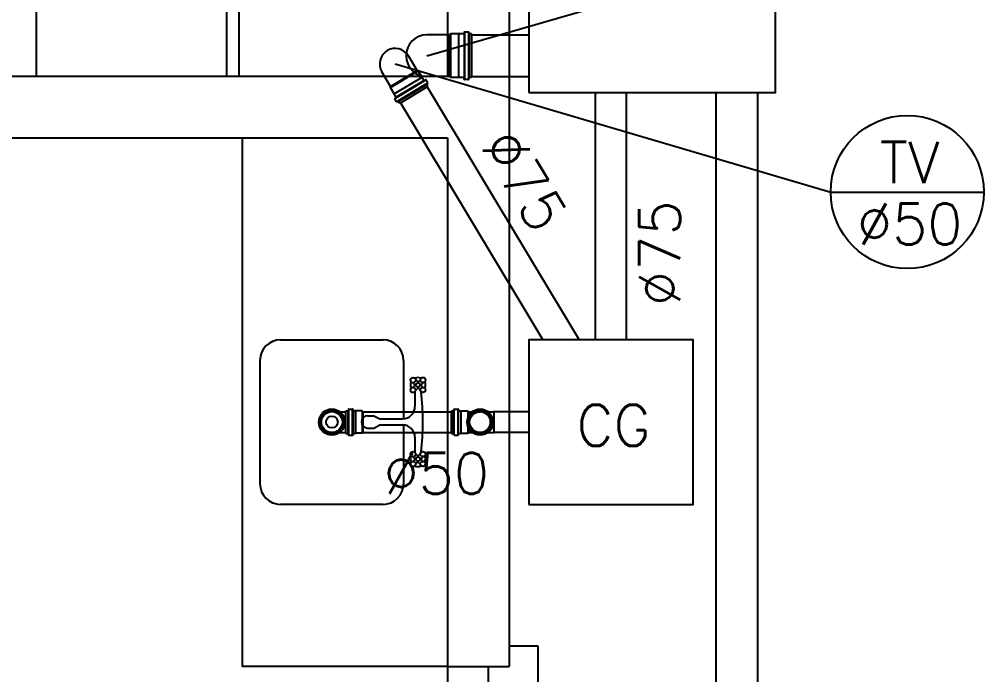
# Model space of a CAD drawing. Extents: x 241 to 398, y 106 to 179.
# Drawn here: x 252.003 to 254.35, y 111.832 to 113.425 of the extents above; entities that cross this region are included whole.
import ezdxf
from ezdxf.enums import TextEntityAlignment as Align

# ---------------------------------------------------------------- set-up
doc = ezdxf.new("R2010")
doc.units = 0
doc.layers.get('0').update_dxf_attribs({"linetype": 'CONTINUOUS'})
for name, color, linetype in [('ALVVISTA', 8, 'CONTINUOUS'), ('COTAS', 7, 'CONTINUOUS'), ('TIGRECAD', 2, 'CONTINUOUS'), ('TINTERNO', 7, 'CONTINUOUS')]:
    doc.layers.add(name, color=color, linetype=linetype)
doc.styles.add('ROMANS', font='romans.shx')

msp = doc.modelspace()

# ---------------------------------------------------------------- linework, layer by layer
for p, q in [((252.8379, 112.4732), (252.8211, 112.4732)), ((252.8379, 112.4732), (252.8379, 112.4732)), ((252.8379, 112.419), (252.8211, 112.419))]:
    msp.add_line(p, q)
at = {"color": 4, "elevation": -3.35}
msp.add_lwpolyline([(253.243, 113.2472), (253.843, 113.2472), (253.843, 113.8472), (253.243, 113.8472)], close=True, dxfattribs=at)
at = {"color": 4}
msp.add_lwpolyline([(253.243, 112.2461), (253.643, 112.2461), (253.643, 112.6461), (253.243, 112.6461)], close=True, dxfattribs=at)
at = {"layer": 'ALVVISTA'}
for p, q in [((252.0452, 113.2869, -3.35), (252.0452, 114.0869, -3.35)), ((253.0452, 113.6869, -3.35), (253.0452, 113.2869, -3.35)), ((253.1952, 113.6869, -3.35), (253.1952, 113.2119, -3.35)), ((252.5074, 113.6369, -3.35), (252.5074, 113.2869, -3.35)), ((252.5374, 113.6369, -3.35), (252.5374, 113.2869, -3.35)), ((251.0452, 113.2869, -3.35), (253.0452, 113.2869, -3.35)), ((253.1952, 113.2119, -3.35), (253.1952, 111.8519, -3.35)), ((251.0452, 113.1369, -3.35), (253.0452, 113.1369, -3.35)), ((252.5452, 113.1369, -3.35), (252.5452, 111.8519, -3.35)), ((253.0452, 113.1369, -3.35), (253.0452, 111.8519, -3.35)), ((252.6388, 112.6461), (252.8882, 112.6461)), ((252.5888, 112.5961), (252.5888, 112.2961)), ((252.9382, 112.5961), (252.9382, 112.4542)), ((252.9663, 112.5361), (252.9605, 112.5303)), ((252.9606, 112.5419), (252.9663, 112.5361)), ((252.9734, 112.5291), (252.9675, 112.5231)), ((252.9676, 112.549), (252.9734, 112.5432)), ((252.9734, 112.5432), (252.9792, 112.549)), ((252.9734, 112.5291), (252.9791, 112.5234)), ((252.9805, 112.5361), (252.9867, 112.5423)), ((252.9805, 112.5361), (252.9862, 112.5304)), ((252.9659, 112.5194), (252.9659, 112.4841)), ((252.8506, 112.4616), (252.8656, 112.4616)), ((252.8656, 112.4616), (252.8806, 112.4541)), ((252.8656, 112.4316), (252.8806, 112.4391)), ((252.8806, 112.4541), (252.9359, 112.4541)), ((252.8806, 112.4391), (252.9359, 112.4391)), ((252.9382, 112.439), (252.9382, 112.2961)), ((252.8506, 112.4316), (252.8656, 112.4316)), ((252.9659, 112.4091), (252.9659, 112.373)), ((252.9675, 112.369), (252.9733, 112.3632)), ((252.9733, 112.3632), (252.9791, 112.369)), ((252.9662, 112.3562), (252.9604, 112.3503)), ((252.9605, 112.3619), (252.9662, 112.3562)), ((252.9733, 112.3491), (252.9674, 112.3432)), ((252.9733, 112.3491), (252.979, 112.3434)), ((252.9804, 112.3562), (252.9866, 112.3623)), ((252.9804, 112.3562), (252.9861, 112.3504)), ((252.8882, 112.2461), (252.6388, 112.2461)), ((253.1952, 111.9019, -3.35), (253.2652, 111.9019, -3.35)), ((253.2652, 111.9019, -3.35), (253.2652, 110.3019, -3.35)), ((253.0452, 111.8519, -3.35), (252.5452, 111.8519, -3.35)), ((253.0452, 111.8519, -3.35), (253.1952, 111.8519, -3.35)), ((253.0452, 111.8519, -3.35), (253.0452, 111.8119, -3.35)), ((253.1452, 111.8119, -3.35), (253.1452, 111.8519, -3.35))]:
    msp.add_line(p, q, dxfattribs=at)
for centre, radius in [((252.9615, 112.548), 0.0062), ((252.9853, 112.5484), 0.0062), ((252.9614, 112.5241), 0.0062), ((252.9734, 112.5361), 0.00508), ((252.9852, 112.5242), 0.0062), ((252.7638, 112.4461), 0.0143), ((252.9614, 112.368), 0.0062), ((252.9852, 112.3684), 0.0062), ((252.9613, 112.3442), 0.0062), ((252.9733, 112.3561), 0.00508), ((252.9851, 112.3443), 0.0062)]:
    msp.add_circle(centre, radius, dxfattribs=at)
for centre, radius, start, end in [((252.6388, 112.5961), 0.05, 90, 180), ((252.8882, 112.5961), 0.05, 0, 90), ((252.9737, 112.5314), 0.0229, 71.7256, 109.7467), ((252.9706, 112.5361), 0.0156, 151.2823, 208.7177), ((252.9765, 112.5366), 0.0153, 329.5718, 30.4282), ((252.3513, 112.4463), 0.6339, 353.3445, 6.6555), ((252.9359, 112.4841), 0.03, 270, 360), ((252.8506, 112.4466), 0.015, 90, 270), ((252.9359, 112.4091), 0.03, 360, 90), ((252.9764, 112.3566), 0.0153, 329.5718, 30.4282), ((252.9705, 112.3562), 0.0156, 151.2823, 208.7177), ((252.9732, 112.3567), 0.0188, 245.2462, 293.3183), ((252.6388, 112.2961), 0.05, 180, 270), ((252.8882, 112.2961), 0.05, 270, 0)]:
    msp.add_arc(centre, radius, start, end, dxfattribs=at)
at = {"layer": 'COTAS', "color": 1}
for p, q in [((252.9952, 113.3369, -3.35), (254.0531, 113.6423)), ((252.9178, 113.3169, -3.35), (253.9776, 113.0055)), ((253.9776, 113.0055), (254.3499, 113.0055))]:
    msp.add_line(p, q, dxfattribs=at)
msp.add_circle((254.1638, 113.0055), 0.1862, dxfattribs=at)
at = {"layer": 'TIGRECAD'}
for p, q in [((253.0501, 113.3877, -3.35), (252.9952, 113.3877, -3.35)), ((253.0523, 113.3899, -3.35), (253.0501, 113.3877, -3.35)), ((253.0523, 113.3899, -3.35), (253.0523, 113.2839, -3.35)), ((253.0721, 113.3899, -3.35), (253.0523, 113.3899, -3.35)), ((253.0723, 113.3901, -3.35), (253.0721, 113.3899, -3.35)), ((253.0723, 113.3901, -3.35), (253.0723, 113.2836, -3.35)), ((253.0844, 113.3901, -3.35), (253.0723, 113.3901, -3.35)), ((253.0856, 113.3936, -3.35), (253.0854, 113.391, -3.35)), ((253.0961, 113.3945, -3.35), (253.0866, 113.3945, -3.35)), ((253.0866, 113.3935, -3.35), (253.0866, 113.2802, -3.35)), ((253.0961, 113.3935, -3.35), (253.0961, 113.2802, -3.35)), ((253.0971, 113.3938, -3.35), (253.0978, 113.3909, -3.35)), ((253.1032, 113.3901, -3.35), (253.0988, 113.3901, -3.35)), ((253.1032, 113.3901, -3.35), (253.1032, 113.2836, -3.35)), ((253.1032, 113.3877, -3.35), (253.243, 113.3877, -3.35)), ((252.9715, 113.3008, -3.35), (252.9501, 113.3363, -3.35)), ((252.9068, 113.2619, -3.35), (252.8854, 113.2974, -3.35)), ((252.9062, 113.2594, -3.35), (252.974, 113.3002, -3.35)), ((252.9154, 113.2442, -3.35), (252.9831, 113.285, -3.35)), ((252.974, 113.3002, -3.35), (252.9715, 113.3008, -3.35)), ((252.9831, 113.285, -3.35), (252.974, 113.3002, -3.35)), ((252.9835, 113.2849, -3.35), (252.9831, 113.285, -3.35)), ((252.9878, 113.2776, -3.35), (252.9835, 113.2849, -3.35)), ((253.0501, 113.2861, -3.35), (252.9952, 113.2861, -3.35)), ((253.0523, 113.2839, -3.35), (253.0501, 113.2861, -3.35)), ((253.0721, 113.2839, -3.35), (253.0523, 113.2839, -3.35)), ((253.0723, 113.2836, -3.35), (253.0721, 113.2839, -3.35)), ((253.0844, 113.2836, -3.35), (253.0723, 113.2836, -3.35)), ((253.0856, 113.2801, -3.35), (253.0854, 113.2827, -3.35)), ((253.0971, 113.28, -3.35), (253.0978, 113.2829, -3.35)), ((253.1032, 113.2836, -3.35), (253.0988, 113.2836, -3.35)), ((253.1032, 113.2861, -3.35), (253.243, 113.2861, -3.35)), ((252.9062, 113.2594, -3.35), (252.9068, 113.2619, -3.35)), ((252.9154, 113.2442, -3.35), (252.9062, 113.2594, -3.35)), ((252.992, 113.2775, -3.35), (252.9178, 113.2329, -3.35)), ((252.9965, 113.27, -3.35), (252.9223, 113.2254, -3.35)), ((252.9973, 113.262, -3.35), (252.9291, 113.221, -3.35)), ((252.9891, 113.2773, -3.35), (252.9915, 113.2784, -3.35)), ((252.9974, 113.2706, -3.35), (252.9928, 113.2781, -3.35)), ((252.9973, 113.262, -3.35), (252.9949, 113.2659, -3.35)), ((252.995, 113.2671, -3.35), (252.9972, 113.2694, -3.35)), ((252.9955, 113.2609, -3.35), (253.3655, 112.6461, -3.35)), ((253.0961, 113.2792, -3.35), (253.0866, 113.2792, -3.35)), ((252.9153, 113.2439, -3.35), (252.9154, 113.2442, -3.35)), ((252.9196, 113.2366, -3.35), (252.9153, 113.2439, -3.35)), ((252.9194, 113.2353, -3.35), (252.9172, 113.2337, -3.35)), ((253.4052, 112.6461), (253.4052, 113.2472, -3.35)), ((253.4807, 112.6461), (253.4807, 113.2472, -3.35)), ((253.6978, 113.2472, -3.35), (253.6978, 108.2927, -3.35)), ((253.7994, 113.2472, -3.35), (253.7994, 108.2927, -3.35)), ((252.9214, 113.2249, -3.35), (252.9169, 113.2324, -3.35)), ((252.9256, 113.2253, -3.35), (252.9226, 113.2244, -3.35)), ((252.9291, 113.221, -3.35), (252.9267, 113.2249, -3.35)), ((252.9308, 113.222, -3.35), (253.2774, 112.6461, -3.35)), ((252.783, 112.4714), (252.7981, 112.4714)), ((252.7981, 112.4187), (252.7981, 112.4734)), ((252.7981, 112.4734), (252.8025, 112.4734)), ((252.8043, 112.4771), (252.8035, 112.4742)), ((252.8052, 112.4779), (252.814, 112.4779)), ((252.8052, 112.4153), (252.8052, 112.4769)), ((252.814, 112.4153), (252.814, 112.4769)), ((252.815, 112.477), (252.8152, 112.4743)), ((252.8162, 112.4734), (252.8209, 112.4734)), ((252.8209, 112.4734), (252.8211, 112.4732)), ((252.8379, 112.4732), (252.8396, 112.4714)), ((252.8396, 112.4714), (253.0546, 112.4714)), ((252.8396, 112.4207), (252.8396, 112.4714)), ((253.0546, 112.4187), (253.0546, 112.4734)), ((253.0546, 112.4734), (253.059, 112.4734)), ((253.0607, 112.4771), (253.0599, 112.4742)), ((253.0617, 112.4779), (253.0705, 112.4779)), ((253.0617, 112.4153), (253.0617, 112.4769)), ((253.0712, 112.4153), (253.0712, 112.4769)), ((253.0715, 112.477), (253.0717, 112.4743)), ((253.0727, 112.4734), (253.0774, 112.4734)), ((253.0774, 112.4734), (253.0776, 112.4732)), ((253.0776, 112.4732), (253.0944, 112.4732)), ((253.0776, 112.4732), (253.0776, 112.4189)), ((253.0944, 112.4732), (253.0944, 112.4189)), ((253.0944, 112.4732), (253.0962, 112.4714)), ((253.0962, 112.4714), (253.1246, 112.4714)), ((253.1438, 112.4714), (253.1589, 112.4714)), ((253.243, 112.4714, -1.4605), (253.1564, 112.4714)), ((252.783, 112.4207), (252.7981, 112.4207)), ((252.7981, 112.4187), (252.8025, 112.4187)), ((252.8043, 112.415), (252.8035, 112.418)), ((252.8052, 112.4143), (252.814, 112.4143)), ((252.815, 112.4152), (252.8152, 112.4178)), ((252.8162, 112.4187), (252.8209, 112.4187)), ((252.8209, 112.4187), (252.8211, 112.419)), ((252.8379, 112.419), (252.8396, 112.4207)), ((252.8396, 112.4207), (253.0546, 112.4207)), ((253.0546, 112.4187), (253.059, 112.4187)), ((253.0607, 112.415), (253.0599, 112.418)), ((253.0617, 112.4143), (253.0705, 112.4143)), ((253.0715, 112.4152), (253.0717, 112.4178)), ((253.0727, 112.4187), (253.0774, 112.4187)), ((253.0774, 112.4187), (253.0776, 112.4189)), ((253.0776, 112.4189), (253.0944, 112.4189)), ((253.0944, 112.4189), (253.0962, 112.4207)), ((253.0962, 112.4207), (253.1246, 112.4207)), ((253.1438, 112.4207), (253.1589, 112.4207)), ((253.243, 112.4207, -1.4605), (253.1564, 112.4207))]:
    msp.add_line(p, q, dxfattribs=at)
for centre, radius in [((252.7638, 112.4461), 0.0318), ((252.7638, 112.4461), 0.0274), ((253.1246, 112.4461), 0.0318), ((253.1246, 112.4461), 0.0274)]:
    msp.add_circle(centre, radius, dxfattribs=at)
for centre, radius, start, end in [((252.9952, 113.3369, -3.35), 0.0508, 90, 270), ((253.0844, 113.3911, -3.35), 0.001, 270, 355), ((253.0866, 113.3935, -3.35), 0.001, 90, 175), ((253.0961, 113.3935, -3.35), 0.001, 15, 90), ((253.0988, 113.3911, -3.35), 0.001, 195, 270), ((252.9178, 113.3169, -3.35), 0.0377, 31.0368, 211.0368), ((253.0844, 113.2826, -3.35), 0.001, 5, 90), ((253.0866, 113.2802, -3.35), 0.001, 185, 270), ((253.0961, 113.2802, -3.35), 0.001, 270, 345), ((253.0988, 113.2826, -3.35), 0.001, 90, 165), ((252.9887, 113.2782, -3.35), 0.001, 211.0368, 296.0368), ((252.992, 113.2775, -3.35), 0.001, 31.0368, 116.0368), ((252.9958, 113.2664, -3.35), 0.001, 136.0368, 211.0368), ((252.9965, 113.27, -3.35), 0.001, 316.0368, 31.0368), ((252.9178, 113.2329, -3.35), 0.001, 126.0368, 211.0368), ((252.9188, 113.2361, -3.35), 0.001, 306.0368, 31.0368), ((252.9223, 113.2254, -3.35), 0.001, 211.0368, 286.0368), ((252.9259, 113.2243, -3.35), 0.001, 31.0368, 106.0368), ((252.8025, 112.4744), 0.001, 270, 345), ((252.8052, 112.4769), 0.001, 90, 165), ((252.814, 112.4769), 0.001, 5, 90), ((252.8162, 112.4744), 0.001, 185, 270), ((253.059, 112.4744), 0.001, 270, 345), ((253.0617, 112.4769), 0.001, 90, 165), ((253.0705, 112.4769), 0.001, 5, 90), ((253.0727, 112.4744), 0.001, 185, 270), ((253.1246, 112.4461), 0.0254, 270, 90), ((252.8025, 112.4177), 0.001, 15, 90), ((252.8052, 112.4153), 0.001, 195, 270), ((252.814, 112.4153), 0.001, 270, 355), ((252.8162, 112.4177), 0.001, 90, 175), ((253.059, 112.4177), 0.001, 15, 90), ((253.0617, 112.4153), 0.001, 195, 270), ((253.0705, 112.4153), 0.001, 270, 355), ((253.0727, 112.4177), 0.001, 90, 175)]:
    msp.add_arc(centre, radius, start, end, dxfattribs=at)
at = {"layer": 'TINTERNO'}
for p, q in [((253.0501, 113.3877, -3.35), (253.0501, 113.2861, -3.35)), ((253.0721, 113.3899, -3.35), (253.0721, 113.2839, -3.35)), ((253.0853, 113.3901, -3.35), (253.0853, 113.2836, -3.35)), ((253.098, 113.3901, -3.35), (253.098, 113.2836, -3.35)), ((252.9068, 113.2619, -3.35), (252.9715, 113.3008, -3.35)), ((252.9153, 113.2439, -3.35), (252.9835, 113.2849, -3.35)), ((252.9883, 113.2769, -3.35), (252.9201, 113.2358, -3.35)), ((252.9945, 113.2666, -3.35), (252.9263, 113.2255, -3.35)), ((252.7981, 112.4207), (252.7981, 112.4714)), ((252.8033, 112.4187), (252.8033, 112.4734)), ((252.8153, 112.4187), (252.8153, 112.4734)), ((252.8209, 112.4734), (252.8209, 112.4187)), ((252.8211, 112.419), (252.8211, 112.4732)), ((252.8379, 112.4732), (252.8379, 112.419)), ((253.0597, 112.4187), (253.0597, 112.4734)), ((253.0718, 112.4187), (253.0718, 112.4734)), ((253.0774, 112.4734), (253.0774, 112.4187)), ((253.0962, 112.4714), (253.0962, 112.4207)), ((253.1589, 112.4207), (253.1589, 112.4714))]:
    msp.add_line(p, q, dxfattribs=at)
for centre in [(252.7638, 112.4461), (253.1246, 112.4461)]:
    msp.add_circle(centre, 0.0256, dxfattribs=at)

# ---------------------------------------------------------------- texts
at = {"layer": 'TINTERNO', "style": 'ROMANS'}
for rotation, p in [(301.0368, (253.164, 112.9927)), (90, (253.6417, 112.8568))]:
    msp.add_text('%%c75', height=0.1, rotation=rotation, dxfattribs=at).set_placement(p, align=Align.BOTTOM_CENTER)
for s, p in [('TV', (254.17, 112.9974)), ('%%c50', (254.17, 112.8477)), ('CG', (253.4493, 112.3583, -1.0813)), ('%%c50', (253.0179, 112.2415))]:
    msp.add_text(s, height=0.1, dxfattribs=at).set_placement(p, align=Align.BOTTOM_CENTER)

doc.saveas('drawing.dxf')
